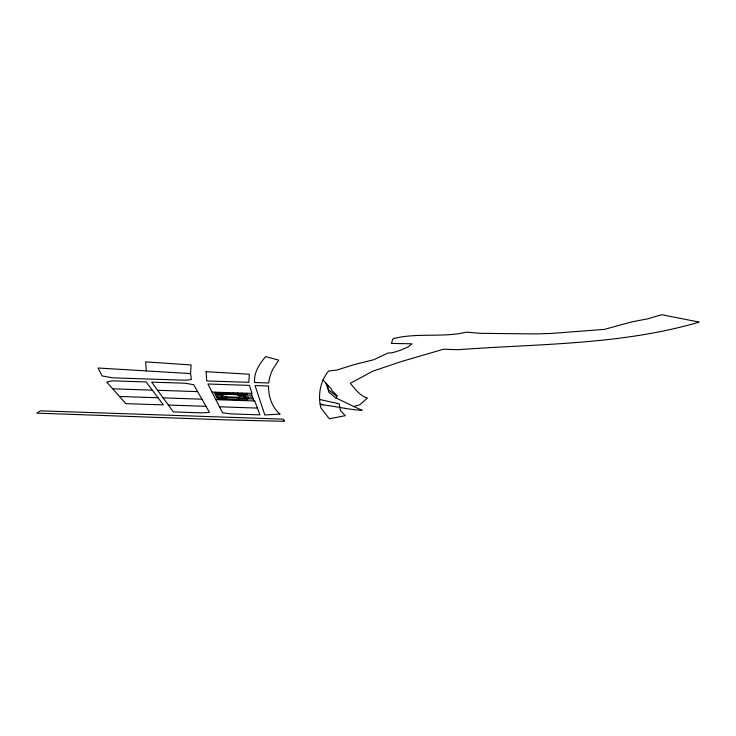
<?xml version="1.0" encoding="UTF-8"?>
<svg xmlns="http://www.w3.org/2000/svg" width="736" height="736" viewBox="0 0 736 736"><rect width="100%" height="100%" fill="white"/><g stroke="black" fill="none" stroke-linecap="round" stroke-linejoin="round"><path stroke-width="1.1" d="M322.929 379.877L327.621 384.928L328.716 392.04L335.478 397.716L353.786 406.52L359.867 404.726L367.42 397.992C359.766 395.885 355.203 388.958 350.29 383.318L372.839 371.156L401.893 361.376L443.578 349.195L457.636 349.729C538.43 343.694 620.65 345.147 699.2 322.11L661.857 314.714L647.45 318.872L631.635 321.908L604.486 329.36L550.629 333.482L534.676 333.923L479.955 333.325L466.403 332.148C442.492 337.962 416.935 332.368 393.006 338.726L391.386 343.408L412.022 343.804L408.25 346.812L401.488 349.904L392.463 352.728L387.946 353.05L373.851 359.711L354.559 364.522L336.775 370.061L328.587 371.064C320.114 381.294 317.842 394.984 320.767 407.707L329.305 418.784L345.322 415.674L340.483 410.706L339.158 403.825L319.755 399.501M335.929 397.9L337.226 395.664L331.862 390.549L331.504 389.105L327.621 384.928M320.353 404.699C334.227 405.748 348.146 409.74 362.121 410.32L353.786 406.52M112.728 388.838L152.315 390.154L163.346 404.901L125.838 403.641L106.738 382.058L112.038 380.825L146.179 381.947L152.315 390.154M157.596 390.292L173.346 411.912L201.305 412.868L209.466 412.408L193.688 384.716L185.279 383.235L151.662 382.131L157.596 390.292L197.616 391.626M212.042 392.086L252.025 393.41L249.43 385.388L207.92 384.008L222.566 412.804L230.635 413.862L259.891 414.865L254.803 400.973L215.896 399.666M251.786 395.149L216.32 393.962L215.427 392.196M215.492 394.754L223.431 395.02L222.686 393.456M245.52 395.756L237.572 395.49L236.9 393.926M252.558 397.228L239.356 396.787L240.074 398.498L253.184 398.94M226.384 396.824L239.55 397.265M216.908 397.514L224.765 397.78L225.483 399.289M226.872 397.854L246.606 398.507M119.49 396.465L158.001 397.753M163.134 397.882L201.922 399.188M168.351 405.048L206.006 406.327M219.521 406.796L257.398 408.084M190.596 373.584L98.054 368.009L102.175 375.958L112.783 377.844L185.113 380.218L191.351 379.583L190.569 373.18L191.121 364.946L145.636 361.882L146.308 370.916M320.27 404.092L322.911 404.506M336.849 396.308L328.366 389.758L325.57 382.72M219.88 392.343L220.745 394.11M221.775 396.198L222.612 397.918M224.342 392.49L225.179 394.257M228.804 392.638L229.604 394.404M233.266 392.785L234.039 394.551M238.74 398.25L239.384 399.758M237.728 392.932L238.473 394.698M242.199 393.088L242.908 394.846M243.754 396.934L244.444 398.645M246.661 393.236L247.342 395.002M248.152 397.081L248.814 398.792M251.132 393.383L253.938 400.945M254.555 378.663L254.509 382.508L268.76 382.978L269.091 380.512A1069.224 177.992 -4.1 0 1 273.378 368.331L278.714 360.143L265.668 356.61C260.378 362.931 255.19 370.18 254.555 378.663M206.098 371.698L206.733 380.954L248.823 382.324L249.311 374.21L206.098 371.698M283.848 420.072L284.574 421.286L226.108 419.87L36.8 413.126L40.351 410.835L282.974 419.124L283.848 420.072M279.938 414.046L264.831 414.994L255.052 385.581L268.557 386.032C268.456 396.474 271.832 407.091 279.938 414.046M244.904 394.192L214.7 393.19L217.681 399.032L247.204 400.016L244.904 394.192M226.164 396.345L217.378 396.051L218.252 397.771L226.973 398.066L226.164 396.345"/></g></svg>
